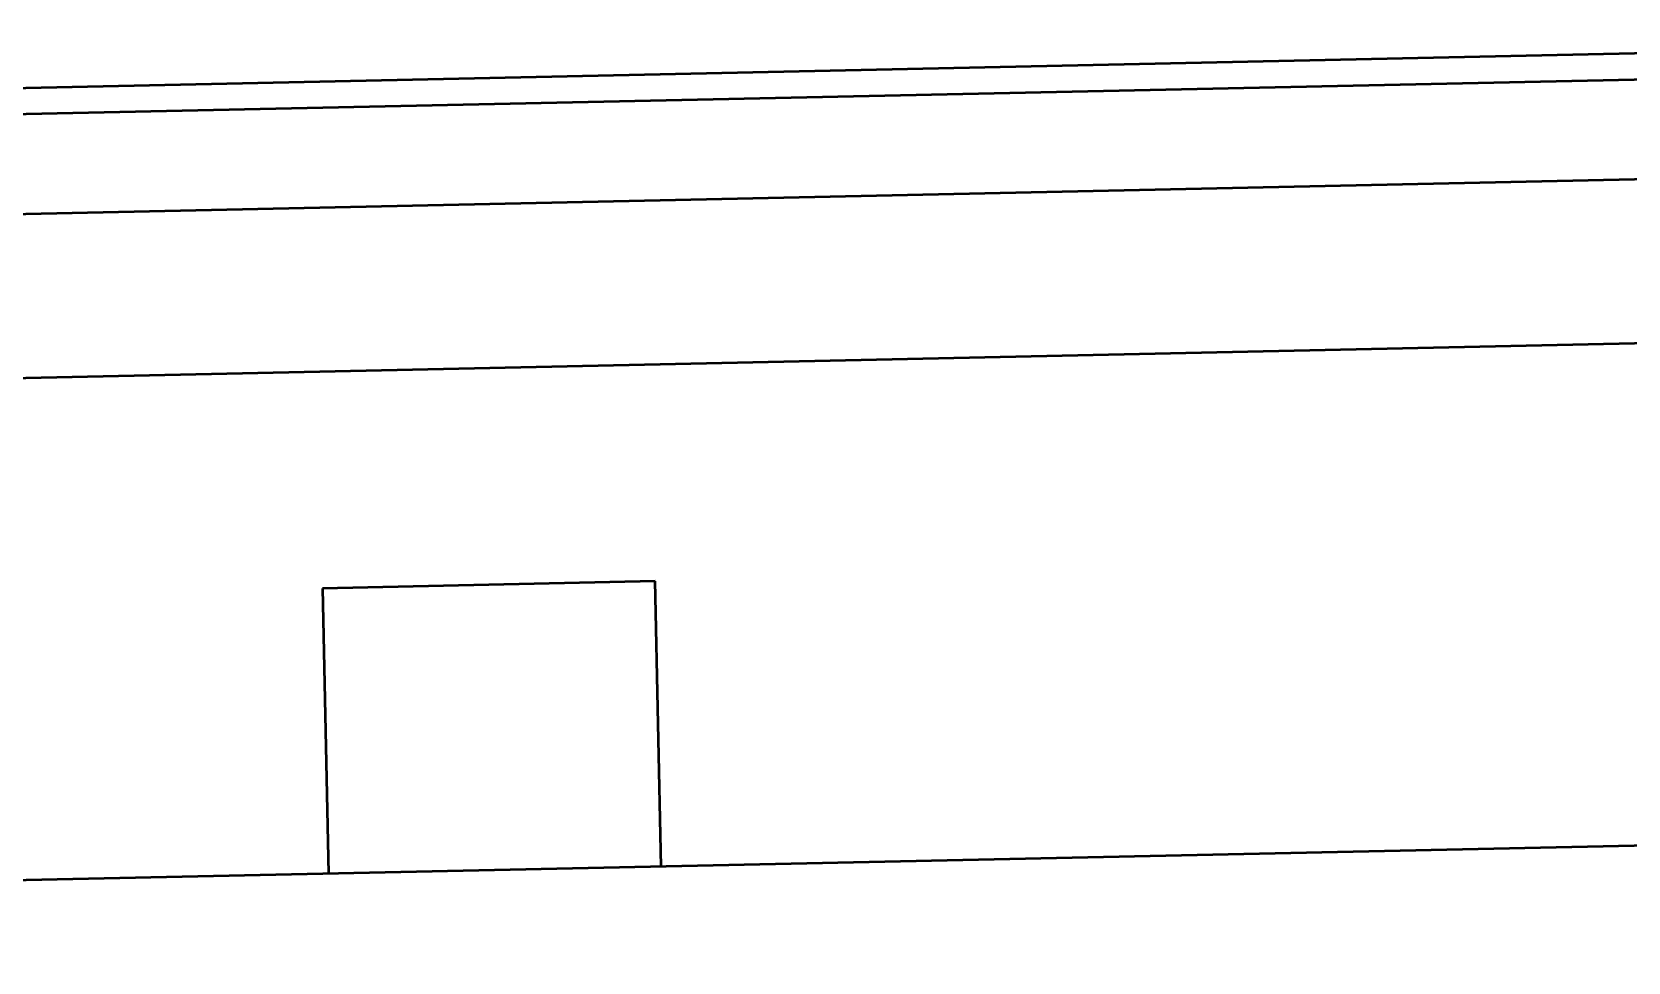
# Model space of a CAD drawing. Header units: millimetres. Extents: x 0 to 2625, y 0 to 1856.
# Drawn here: x 1939.82 to 1987.78, y 1328.99 to 1356.92 of the extents above; entities that cross this region are included whole.
import ezdxf

# ---------------------------------------------------------------- set-up
doc = ezdxf.new("R2010")
doc.units = ezdxf.units.MM
doc.header["$LTSCALE"] = 6.25
doc.layers.add('Visible (ISO)', color=7, linetype='Continuous', lineweight=50)

msp = doc.modelspace()

# ---------------------------------------------------------------- linework, layer by layer
at = {"layer": 'Visible (ISO)'}
for p, q in [((1720.777, 1350.548), (2017.708, 1356.916)), ((1708.296, 1349.495), (2033.222, 1356.464)), ((1708.361, 1346.496), (2033.286, 1353.465)), ((2023.851, 1348.33), (1884.851, 1345.348)), ((1958.548, 1340.425), (1948.551, 1340.21)), ((1958.732, 1331.866), (1958.548, 1340.425)), ((1948.551, 1340.21), (1948.734, 1331.652)), ((1824.763, 1328.993), (2033.715, 1333.474))]:
    msp.add_line(p, q, dxfattribs=at)

doc.saveas('drawing.dxf')
